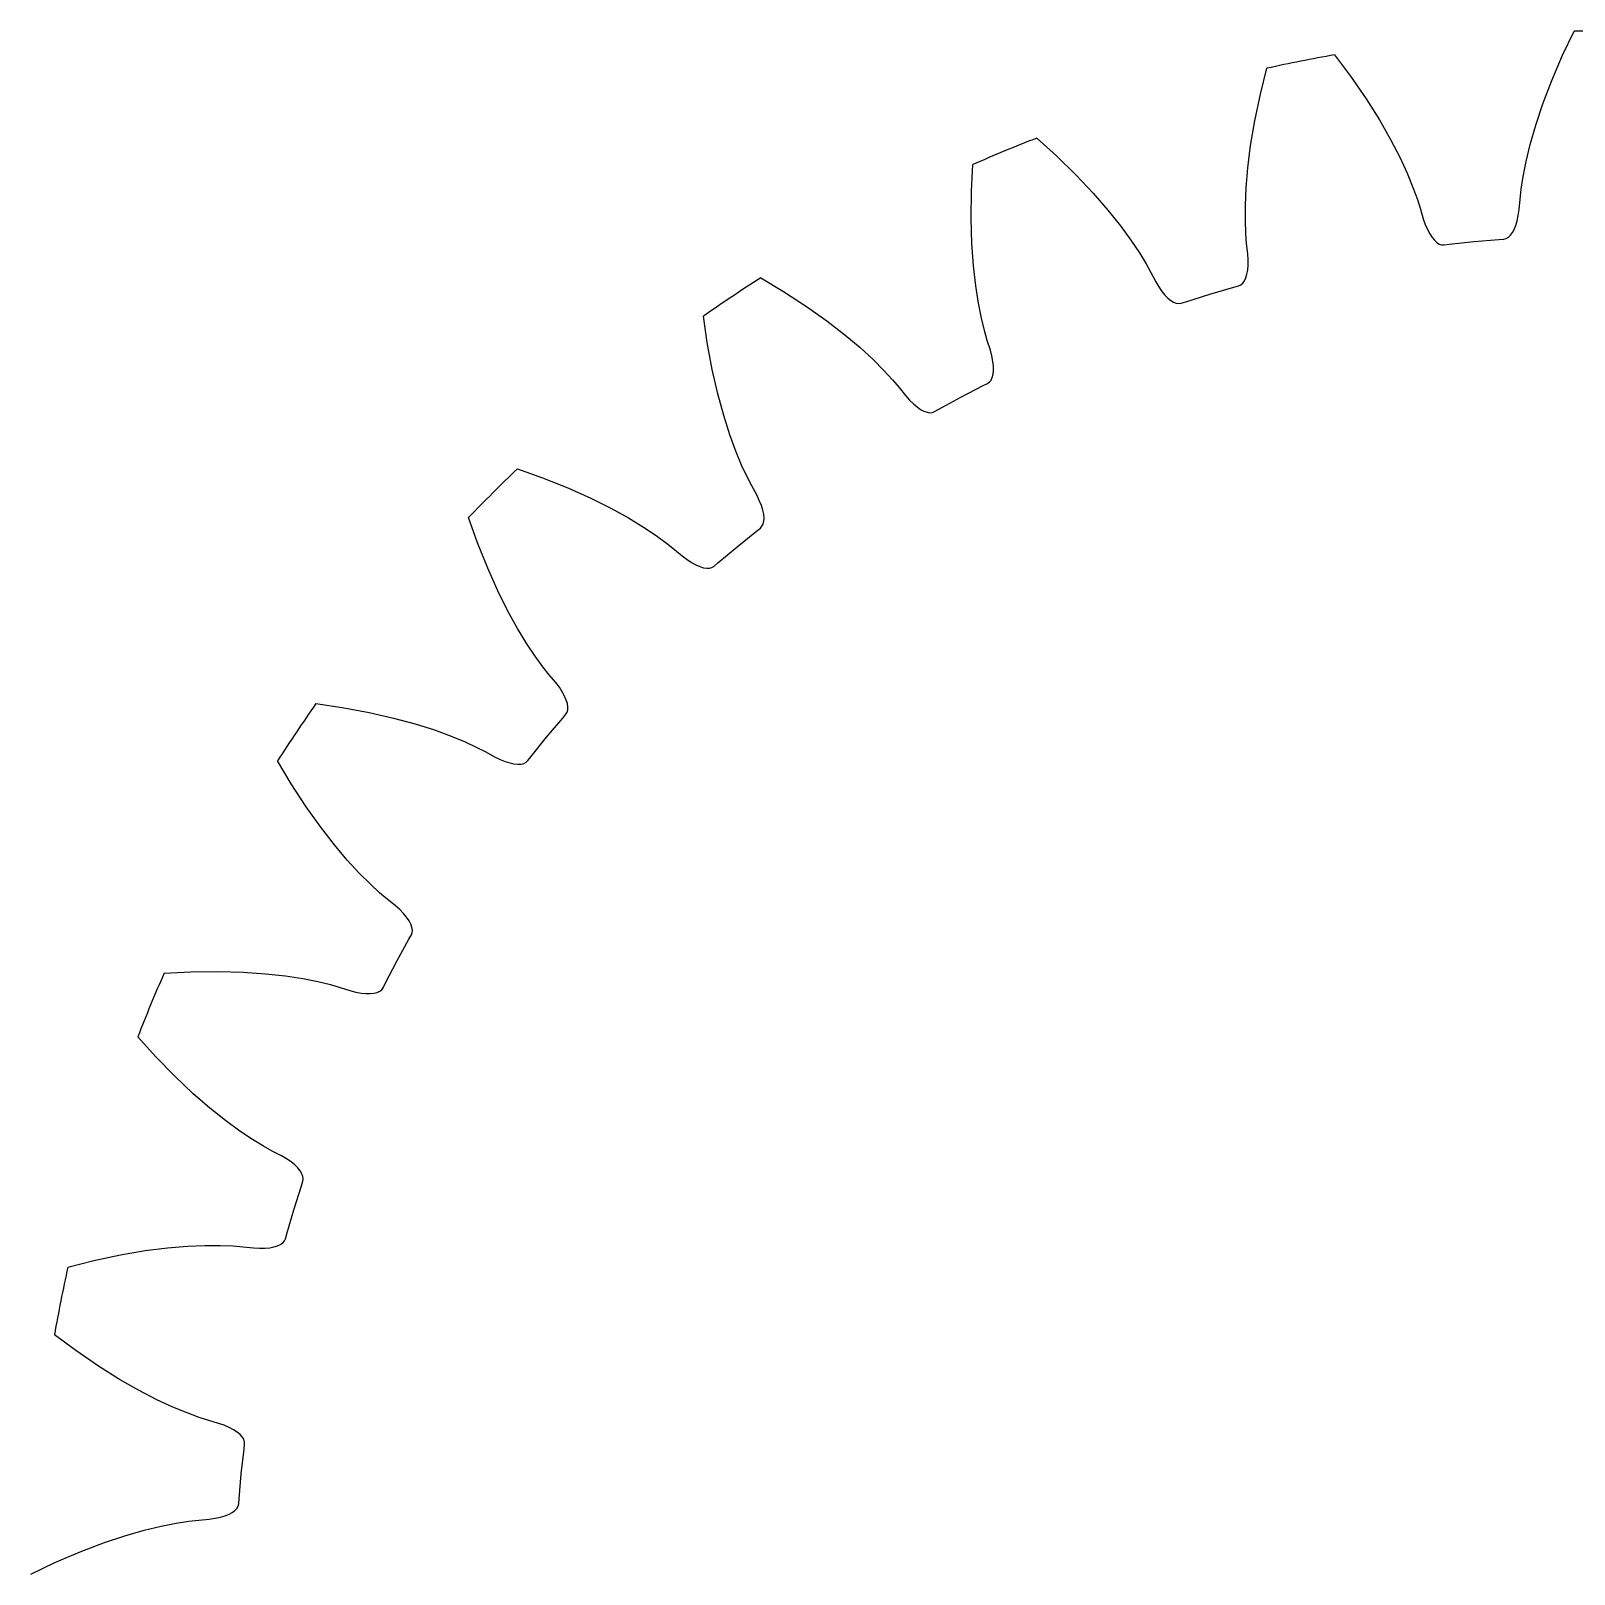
# Model space of a CAD drawing. Extents: x -17 to 17, y -17 to 17.
# Drawn here: x -17 to -0.37, y 0.37 to 17 of the extents above; entities that cross this region are included whole.
import ezdxf

# ---------------------------------------------------------------- set-up
doc = ezdxf.new("R2010")
doc.units = 0

msp = doc.modelspace()

# ---------------------------------------------------------------- linework, layer by layer
at = {"layer": 'layer0'}
for p, q in [((-0.495, 16.737), (-0.371, 16.996)), ((-2.951, 16.742), (-2.78, 16.512)), ((-0.612, 16.466), (-0.495, 16.737)), ((-3.751, 16.319), (-3.68, 16.597)), ((-2.78, 16.512), (-2.612, 16.269)), ((-0.707, 16.214), (-0.612, 16.466)), ((-3.812, 16.03), (-3.751, 16.319)), ((-2.612, 16.269), (-2.469, 16.04)), ((-0.784, 15.985), (-0.707, 16.214)), ((-3.857, 15.764), (-3.812, 16.03)), ((-2.469, 16.04), (-2.35, 15.831)), ((-0.844, 15.777), (-0.784, 15.985)), ((-6.161, 15.844), (-5.948, 15.653)), ((-2.35, 15.831), (-2.25, 15.638)), ((-5.948, 15.653), (-5.736, 15.446)), ((-3.887, 15.525), (-3.857, 15.764)), ((-2.25, 15.638), (-2.17, 15.466)), ((-0.889, 15.592), (-0.844, 15.777)), ((-6.862, 15.274), (-6.847, 15.56)), ((-3.905, 15.309), (-3.887, 15.525)), ((-2.17, 15.466), (-2.108, 15.314)), ((-0.921, 15.431), (-0.889, 15.592)), ((-5.736, 15.446), (-5.551, 15.25)), ((-3.913, 15.119), (-3.905, 15.309)), ((-2.108, 15.314), (-2.06, 15.184)), ((-0.942, 15.294), (-0.921, 15.431)), ((-6.866, 14.978), (-6.862, 15.274)), ((-5.551, 15.25), (-5.393, 15.068)), ((-2.06, 15.184), (-2.027, 15.08)), ((-0.963, 15.076), (-0.954, 15.186)), ((-0.954, 15.186), (-0.942, 15.294)), ((-6.858, 14.709), (-6.866, 14.978)), ((-5.393, 15.068), (-5.258, 14.899)), ((-3.913, 14.955), (-3.913, 15.119)), ((-2.027, 15.08), (-1.996, 14.974)), ((-1.996, 14.974), (-1.975, 14.913)), ((-0.985, 14.954), (-0.973, 15.012)), ((-0.973, 15.012), (-0.963, 15.076)), ((-5.258, 14.899), (-5.146, 14.745)), ((-3.908, 14.817), (-3.913, 14.955)), ((-3.899, 14.708), (-3.908, 14.817)), ((-1.975, 14.913), (-1.952, 14.859)), ((-1.952, 14.859), (-1.927, 14.813)), ((-1.927, 14.813), (-1.902, 14.774)), ((-1.057, 14.797), (-1.036, 14.826)), ((-1.036, 14.826), (-1.017, 14.861)), ((-1.017, 14.861), (-1, 14.904)), ((-1, 14.904), (-0.985, 14.954)), ((-6.841, 14.468), (-6.858, 14.709)), ((-5.146, 14.745), (-5.055, 14.609)), ((-3.886, 14.598), (-3.899, 14.708)), ((-1.902, 14.774), (-1.876, 14.743)), ((-1.876, 14.743), (-1.85, 14.719)), ((-1.85, 14.719), (-1.824, 14.703)), ((-1.824, 14.703), (-1.798, 14.695)), ((-1.798, 14.695), (-1.772, 14.694)), ((-1.772, 14.694), (-1.719, 14.7)), ((-1.719, 14.7), (-1.451, 14.729)), ((-1.451, 14.729), (-1.181, 14.753)), ((-1.181, 14.753), (-1.128, 14.757)), ((-1.128, 14.757), (-1.104, 14.763)), ((-1.104, 14.763), (-1.08, 14.776)), ((-1.08, 14.776), (-1.057, 14.797)), ((-6.817, 14.253), (-6.841, 14.468)), ((-5.055, 14.609), (-4.983, 14.491)), ((-4.983, 14.491), (-4.93, 14.395)), ((-3.888, 14.423), (-3.883, 14.475)), ((-3.883, 14.534), (-3.886, 14.598)), ((-3.883, 14.475), (-3.883, 14.534)), ((-9.134, 14.338), (-8.887, 14.192)), ((-4.93, 14.395), (-4.879, 14.297)), ((-3.942, 14.282), (-3.924, 14.307)), ((-3.924, 14.307), (-3.909, 14.339)), ((-3.909, 14.339), (-3.897, 14.377)), ((-3.897, 14.377), (-3.888, 14.423)), ((-8.887, 14.192), (-8.639, 14.03)), ((-6.788, 14.065), (-6.817, 14.253)), ((-4.879, 14.297), (-4.846, 14.241)), ((-4.846, 14.241), (-4.813, 14.193)), ((-4.813, 14.193), (-4.78, 14.152)), ((-4.78, 14.152), (-4.748, 14.119)), ((-4.554, 14.082), (-4.296, 14.163)), ((-4.296, 14.163), (-4.037, 14.239)), ((-4.037, 14.239), (-3.986, 14.253)), ((-3.986, 14.253), (-3.963, 14.264)), ((-3.963, 14.264), (-3.942, 14.282)), ((-8.639, 14.03), (-8.42, 13.874)), ((-6.756, 13.904), (-6.788, 14.065)), ((-4.748, 14.119), (-4.716, 14.094)), ((-4.716, 14.094), (-4.686, 14.076)), ((-4.686, 14.076), (-4.657, 14.065)), ((-4.657, 14.065), (-4.63, 14.062)), ((-4.63, 14.062), (-4.605, 14.065)), ((-4.605, 14.065), (-4.554, 14.082)), ((-9.71, 13.642), (-9.751, 13.925)), ((-8.42, 13.874), (-8.229, 13.726)), ((-6.723, 13.77), (-6.756, 13.904)), ((-9.656, 13.351), (-9.71, 13.642)), ((-8.229, 13.726), (-8.064, 13.587)), ((-6.693, 13.665), (-6.723, 13.77)), ((-6.66, 13.56), (-6.693, 13.665)), ((-8.064, 13.587), (-7.923, 13.458)), ((-6.643, 13.497), (-6.66, 13.56)), ((-6.633, 13.439), (-6.643, 13.497)), ((-9.596, 13.088), (-9.656, 13.351)), ((-7.923, 13.458), (-7.808, 13.342)), ((-7.808, 13.342), (-7.714, 13.24)), ((-6.627, 13.387), (-6.633, 13.439)), ((-6.631, 13.301), (-6.627, 13.341)), ((-6.627, 13.341), (-6.627, 13.387)), ((-7.714, 13.24), (-7.643, 13.157)), ((-7.643, 13.157), (-7.575, 13.071)), ((-6.977, 13.052), (-6.737, 13.178)), ((-6.737, 13.178), (-6.69, 13.202)), ((-6.69, 13.202), (-6.669, 13.217)), ((-6.669, 13.217), (-6.652, 13.238)), ((-6.652, 13.238), (-6.639, 13.266)), ((-6.639, 13.266), (-6.631, 13.301)), ((-9.532, 12.855), (-9.596, 13.088)), ((-7.575, 13.071), (-7.531, 13.022)), ((-7.531, 13.022), (-7.489, 12.981)), ((-7.489, 12.981), (-7.449, 12.948)), ((-7.214, 12.923), (-6.977, 13.052)), ((-9.467, 12.649), (-9.532, 12.855)), ((-7.449, 12.948), (-7.411, 12.922)), ((-7.411, 12.922), (-7.375, 12.903)), ((-7.375, 12.903), (-7.342, 12.891)), ((-7.342, 12.891), (-7.311, 12.886)), ((-7.311, 12.886), (-7.284, 12.888)), ((-7.284, 12.888), (-7.26, 12.897)), ((-7.26, 12.897), (-7.214, 12.923)), ((-9.401, 12.47), (-9.467, 12.649)), ((-9.339, 12.319), (-9.401, 12.47)), ((-9.28, 12.193), (-9.339, 12.319)), ((-11.755, 12.281), (-11.485, 12.185)), ((-11.485, 12.185), (-11.211, 12.075)), ((-9.23, 12.096), (-9.28, 12.193)), ((-11.211, 12.075), (-10.965, 11.965)), ((-9.177, 12), (-9.23, 12.096)), ((-9.149, 11.941), (-9.177, 12)), ((-10.965, 11.965), (-10.749, 11.857)), ((-10.749, 11.857), (-10.559, 11.753)), ((-9.127, 11.887), (-9.149, 11.941)), ((-9.112, 11.837), (-9.127, 11.887)), ((-9.102, 11.792), (-9.112, 11.837)), ((-12.185, 11.485), (-12.281, 11.755)), ((-10.559, 11.753), (-10.397, 11.653)), ((-10.397, 11.653), (-10.261, 11.563)), ((-9.179, 11.61), (-9.137, 11.643)), ((-9.137, 11.643), (-9.12, 11.662)), ((-9.12, 11.662), (-9.107, 11.686)), ((-9.107, 11.686), (-9.1, 11.716)), ((-9.098, 11.751), (-9.102, 11.792)), ((-9.1, 11.716), (-9.098, 11.751)), ((-12.075, 11.211), (-12.185, 11.485)), ((-10.261, 11.563), (-10.149, 11.481)), ((-10.149, 11.481), (-10.063, 11.413)), ((-9.389, 11.441), (-9.179, 11.61)), ((-10.063, 11.413), (-9.979, 11.342)), ((-9.979, 11.342), (-9.927, 11.303)), ((-9.596, 11.267), (-9.389, 11.441)), ((-11.965, 10.965), (-12.075, 11.211)), ((-9.927, 11.303), (-9.878, 11.271)), ((-9.878, 11.271), (-9.832, 11.246)), ((-9.832, 11.246), (-9.79, 11.228)), ((-9.79, 11.228), (-9.751, 11.216)), ((-9.751, 11.216), (-9.716, 11.211)), ((-9.716, 11.211), (-9.685, 11.212)), ((-9.685, 11.212), (-9.659, 11.219)), ((-9.659, 11.219), (-9.637, 11.233)), ((-9.637, 11.233), (-9.596, 11.267)), ((-11.857, 10.749), (-11.965, 10.965)), ((-11.753, 10.559), (-11.857, 10.749)), ((-11.653, 10.397), (-11.753, 10.559)), ((-11.563, 10.261), (-11.653, 10.397)), ((-11.481, 10.149), (-11.563, 10.261)), ((-11.413, 10.063), (-11.481, 10.149)), ((-11.342, 9.979), (-11.413, 10.063)), ((-11.303, 9.927), (-11.342, 9.979)), ((-11.271, 9.878), (-11.303, 9.927)), ((-11.246, 9.832), (-11.271, 9.878)), ((-11.228, 9.79), (-11.246, 9.832)), ((-13.925, 9.751), (-13.642, 9.71)), ((-13.642, 9.71), (-13.351, 9.656)), ((-13.351, 9.656), (-13.088, 9.596)), ((-11.233, 9.637), (-11.219, 9.659)), ((-11.216, 9.751), (-11.228, 9.79)), ((-11.219, 9.659), (-11.212, 9.685)), ((-11.211, 9.716), (-11.216, 9.751)), ((-11.212, 9.685), (-11.211, 9.716)), ((-13.088, 9.596), (-12.855, 9.532)), ((-12.855, 9.532), (-12.649, 9.467)), ((-11.441, 9.389), (-11.267, 9.596)), ((-11.267, 9.596), (-11.233, 9.637)), ((-12.649, 9.467), (-12.47, 9.401)), ((-12.47, 9.401), (-12.319, 9.339)), ((-12.319, 9.339), (-12.193, 9.28)), ((-11.61, 9.179), (-11.441, 9.389)), ((-12.193, 9.28), (-12.096, 9.23)), ((-12.096, 9.23), (-12, 9.177)), ((-12, 9.177), (-11.941, 9.149)), ((-11.941, 9.149), (-11.887, 9.127)), ((-11.643, 9.137), (-11.61, 9.179)), ((-14.192, 8.887), (-14.338, 9.134)), ((-11.887, 9.127), (-11.837, 9.112)), ((-11.837, 9.112), (-11.792, 9.102)), ((-11.792, 9.102), (-11.751, 9.098)), ((-11.751, 9.098), (-11.716, 9.1)), ((-11.716, 9.1), (-11.686, 9.107)), ((-11.686, 9.107), (-11.662, 9.12)), ((-11.662, 9.12), (-11.643, 9.137)), ((-14.03, 8.639), (-14.192, 8.887)), ((-13.874, 8.42), (-14.03, 8.639)), ((-13.726, 8.229), (-13.874, 8.42)), ((-13.587, 8.064), (-13.726, 8.229)), ((-13.458, 7.923), (-13.587, 8.064)), ((-13.342, 7.808), (-13.458, 7.923)), ((-13.24, 7.714), (-13.342, 7.808)), ((-13.157, 7.643), (-13.24, 7.714)), ((-13.071, 7.575), (-13.157, 7.643)), ((-13.022, 7.531), (-13.071, 7.575)), ((-12.981, 7.489), (-13.022, 7.531)), ((-12.948, 7.449), (-12.981, 7.489)), ((-12.922, 7.411), (-12.948, 7.449)), ((-12.903, 7.375), (-12.922, 7.411)), ((-12.891, 7.342), (-12.903, 7.375)), ((-12.886, 7.311), (-12.891, 7.342)), ((-13.052, 6.977), (-12.923, 7.214)), ((-12.923, 7.214), (-12.897, 7.26)), ((-12.897, 7.26), (-12.888, 7.284)), ((-12.888, 7.284), (-12.886, 7.311)), ((-15.56, 6.847), (-15.274, 6.862)), ((-15.274, 6.862), (-14.978, 6.866)), ((-14.978, 6.866), (-14.709, 6.858)), ((-14.709, 6.858), (-14.468, 6.841)), ((-14.468, 6.841), (-14.253, 6.817)), ((-13.178, 6.737), (-13.052, 6.977)), ((-14.253, 6.817), (-14.065, 6.788)), ((-14.065, 6.788), (-13.904, 6.756)), ((-13.904, 6.756), (-13.77, 6.723)), ((-13.77, 6.723), (-13.665, 6.693)), ((-13.665, 6.693), (-13.56, 6.66)), ((-13.56, 6.66), (-13.497, 6.643)), ((-13.266, 6.639), (-13.238, 6.652)), ((-13.238, 6.652), (-13.217, 6.669)), ((-13.217, 6.669), (-13.202, 6.69)), ((-13.202, 6.69), (-13.178, 6.737)), ((-13.497, 6.643), (-13.439, 6.633)), ((-13.439, 6.633), (-13.387, 6.627)), ((-13.387, 6.627), (-13.341, 6.627)), ((-13.341, 6.627), (-13.301, 6.631)), ((-13.301, 6.631), (-13.266, 6.639)), ((-15.653, 5.948), (-15.844, 6.161)), ((-15.446, 5.736), (-15.653, 5.948)), ((-15.25, 5.551), (-15.446, 5.736)), ((-15.068, 5.393), (-15.25, 5.551)), ((-14.899, 5.258), (-15.068, 5.393)), ((-14.745, 5.146), (-14.899, 5.258)), ((-14.609, 5.055), (-14.745, 5.146)), ((-14.491, 4.983), (-14.609, 5.055)), ((-14.395, 4.93), (-14.491, 4.983)), ((-14.297, 4.879), (-14.395, 4.93)), ((-14.241, 4.846), (-14.297, 4.879)), ((-14.193, 4.813), (-14.241, 4.846)), ((-14.152, 4.78), (-14.193, 4.813)), ((-14.119, 4.748), (-14.152, 4.78)), ((-14.094, 4.716), (-14.119, 4.748)), ((-14.076, 4.686), (-14.094, 4.716)), ((-14.065, 4.657), (-14.076, 4.686)), ((-14.062, 4.63), (-14.065, 4.657)), ((-14.163, 4.296), (-14.082, 4.554)), ((-14.082, 4.554), (-14.065, 4.605)), ((-14.065, 4.605), (-14.062, 4.63)), ((-14.239, 4.037), (-14.163, 4.296)), ((-14.253, 3.986), (-14.239, 4.037)), ((-16.03, 3.812), (-15.764, 3.857)), ((-15.764, 3.857), (-15.525, 3.887)), ((-15.525, 3.887), (-15.309, 3.905)), ((-15.309, 3.905), (-15.119, 3.913)), ((-15.119, 3.913), (-14.955, 3.913)), ((-14.955, 3.913), (-14.817, 3.908)), ((-14.817, 3.908), (-14.708, 3.899)), ((-14.708, 3.899), (-14.598, 3.886)), ((-14.598, 3.886), (-14.534, 3.883)), ((-14.534, 3.883), (-14.475, 3.883)), ((-14.475, 3.883), (-14.423, 3.888)), ((-14.423, 3.888), (-14.377, 3.897)), ((-14.377, 3.897), (-14.339, 3.909)), ((-14.339, 3.909), (-14.307, 3.924)), ((-14.307, 3.924), (-14.282, 3.942)), ((-14.282, 3.942), (-14.264, 3.963)), ((-14.264, 3.963), (-14.253, 3.986)), ((-16.597, 3.68), (-16.319, 3.751)), ((-16.319, 3.751), (-16.03, 3.812)), ((-16.512, 2.78), (-16.742, 2.951)), ((-16.269, 2.612), (-16.512, 2.78)), ((-16.04, 2.469), (-16.269, 2.612)), ((-15.831, 2.35), (-16.04, 2.469)), ((-15.638, 2.25), (-15.831, 2.35)), ((-15.466, 2.17), (-15.638, 2.25)), ((-15.314, 2.108), (-15.466, 2.17)), ((-15.184, 2.06), (-15.314, 2.108)), ((-15.08, 2.027), (-15.184, 2.06)), ((-14.974, 1.996), (-15.08, 2.027)), ((-14.913, 1.975), (-14.974, 1.996)), ((-14.859, 1.952), (-14.913, 1.975)), ((-14.813, 1.927), (-14.859, 1.952)), ((-14.774, 1.902), (-14.813, 1.927)), ((-14.743, 1.876), (-14.774, 1.902)), ((-14.719, 1.85), (-14.743, 1.876)), ((-14.703, 1.824), (-14.719, 1.85)), ((-14.729, 1.451), (-14.7, 1.719)), ((-14.695, 1.798), (-14.703, 1.824)), ((-14.7, 1.719), (-14.694, 1.772)), ((-14.694, 1.772), (-14.695, 1.798)), ((-14.753, 1.181), (-14.729, 1.451)), ((-14.757, 1.128), (-14.753, 1.181)), ((-14.954, 0.985), (-14.904, 1)), ((-14.904, 1), (-14.861, 1.017)), ((-14.861, 1.017), (-14.826, 1.036)), ((-14.826, 1.036), (-14.797, 1.057)), ((-14.797, 1.057), (-14.776, 1.08)), ((-14.776, 1.08), (-14.763, 1.104)), ((-14.763, 1.104), (-14.757, 1.128)), ((-15.985, 0.784), (-15.777, 0.844)), ((-15.777, 0.844), (-15.592, 0.889)), ((-15.592, 0.889), (-15.431, 0.921)), ((-15.431, 0.921), (-15.294, 0.942)), ((-15.294, 0.942), (-15.186, 0.954)), ((-15.186, 0.954), (-15.076, 0.963)), ((-15.076, 0.963), (-15.012, 0.973)), ((-15.012, 0.973), (-14.954, 0.985)), ((-16.466, 0.612), (-16.214, 0.707)), ((-16.214, 0.707), (-15.985, 0.784)), ((-16.737, 0.495), (-16.466, 0.612)), ((-16.996, 0.371), (-16.737, 0.495))]:
    msp.add_line(p, q, dxfattribs=at)
for start, end in [(88.7481, 91.2519), (99.9981, 102.5019), (111.2481, 113.7519), (122.4981, 125.0019), (133.7481, 136.2519), (144.9981, 147.5019), (156.2481, 158.7519), (167.4981, 170.0019)]:
    msp.add_arc((0, 0), 17, start, end, dxfattribs=at)
at = {"layer": 'layer1'}
for p, q in [((-0.495, 16.737), (-0.371, 16.996)), ((-2.951, 16.742), (-2.78, 16.512)), ((-0.612, 16.466), (-0.495, 16.737)), ((-3.751, 16.319), (-3.68, 16.597)), ((-2.78, 16.512), (-2.612, 16.269)), ((-0.707, 16.214), (-0.612, 16.466)), ((-3.812, 16.03), (-3.751, 16.319)), ((-2.612, 16.269), (-2.469, 16.04)), ((-0.784, 15.985), (-0.707, 16.214)), ((-3.857, 15.764), (-3.812, 16.03)), ((-2.469, 16.04), (-2.35, 15.831)), ((-0.844, 15.777), (-0.784, 15.985)), ((-6.161, 15.844), (-5.948, 15.653)), ((-2.35, 15.831), (-2.25, 15.638)), ((-5.948, 15.653), (-5.736, 15.446)), ((-3.887, 15.525), (-3.857, 15.764)), ((-2.25, 15.638), (-2.17, 15.466)), ((-0.889, 15.592), (-0.844, 15.777)), ((-6.862, 15.274), (-6.847, 15.56)), ((-3.905, 15.309), (-3.887, 15.525)), ((-2.17, 15.466), (-2.108, 15.314)), ((-0.921, 15.431), (-0.889, 15.592)), ((-5.736, 15.446), (-5.551, 15.25)), ((-3.913, 15.119), (-3.905, 15.309)), ((-2.108, 15.314), (-2.06, 15.184)), ((-0.942, 15.294), (-0.921, 15.431)), ((-6.866, 14.978), (-6.862, 15.274)), ((-5.551, 15.25), (-5.393, 15.068)), ((-2.06, 15.184), (-2.027, 15.08)), ((-0.963, 15.076), (-0.954, 15.186)), ((-0.954, 15.186), (-0.942, 15.294)), ((-6.858, 14.709), (-6.866, 14.978)), ((-5.393, 15.068), (-5.258, 14.899)), ((-3.913, 14.955), (-3.913, 15.119)), ((-2.027, 15.08), (-1.996, 14.974)), ((-1.996, 14.974), (-1.975, 14.913)), ((-0.985, 14.954), (-0.973, 15.012)), ((-0.973, 15.012), (-0.963, 15.076)), ((-5.258, 14.899), (-5.146, 14.745)), ((-3.908, 14.817), (-3.913, 14.955)), ((-3.899, 14.708), (-3.908, 14.817)), ((-1.975, 14.913), (-1.952, 14.859)), ((-1.952, 14.859), (-1.927, 14.813)), ((-1.927, 14.813), (-1.902, 14.774)), ((-1.057, 14.797), (-1.036, 14.826)), ((-1.036, 14.826), (-1.017, 14.861)), ((-1.017, 14.861), (-1, 14.904)), ((-1, 14.904), (-0.985, 14.954)), ((-6.841, 14.468), (-6.858, 14.709)), ((-5.146, 14.745), (-5.055, 14.609)), ((-3.886, 14.598), (-3.899, 14.708)), ((-1.902, 14.774), (-1.876, 14.743)), ((-1.876, 14.743), (-1.85, 14.719)), ((-1.85, 14.719), (-1.824, 14.703)), ((-1.824, 14.703), (-1.798, 14.695)), ((-1.798, 14.695), (-1.772, 14.694)), ((-1.772, 14.694), (-1.719, 14.7)), ((-1.719, 14.7), (-1.451, 14.729)), ((-1.451, 14.729), (-1.181, 14.753)), ((-1.181, 14.753), (-1.128, 14.757)), ((-1.128, 14.757), (-1.104, 14.763)), ((-1.104, 14.763), (-1.08, 14.776)), ((-1.08, 14.776), (-1.057, 14.797)), ((-6.817, 14.253), (-6.841, 14.468)), ((-5.055, 14.609), (-4.983, 14.491)), ((-4.983, 14.491), (-4.93, 14.395)), ((-3.888, 14.423), (-3.883, 14.475)), ((-3.883, 14.534), (-3.886, 14.598)), ((-3.883, 14.475), (-3.883, 14.534)), ((-9.134, 14.338), (-8.887, 14.192)), ((-4.93, 14.395), (-4.879, 14.297)), ((-3.942, 14.282), (-3.924, 14.307)), ((-3.924, 14.307), (-3.909, 14.339)), ((-3.909, 14.339), (-3.897, 14.377)), ((-3.897, 14.377), (-3.888, 14.423)), ((-8.887, 14.192), (-8.639, 14.03)), ((-6.788, 14.065), (-6.817, 14.253)), ((-4.879, 14.297), (-4.846, 14.241)), ((-4.846, 14.241), (-4.813, 14.193)), ((-4.813, 14.193), (-4.78, 14.152)), ((-4.78, 14.152), (-4.748, 14.119)), ((-4.554, 14.082), (-4.296, 14.163)), ((-4.296, 14.163), (-4.037, 14.239)), ((-4.037, 14.239), (-3.986, 14.253)), ((-3.986, 14.253), (-3.963, 14.264)), ((-3.963, 14.264), (-3.942, 14.282)), ((-8.639, 14.03), (-8.42, 13.874)), ((-6.756, 13.904), (-6.788, 14.065)), ((-4.748, 14.119), (-4.716, 14.094)), ((-4.716, 14.094), (-4.686, 14.076)), ((-4.686, 14.076), (-4.657, 14.065)), ((-4.657, 14.065), (-4.63, 14.062)), ((-4.63, 14.062), (-4.605, 14.065)), ((-4.605, 14.065), (-4.554, 14.082)), ((-9.71, 13.642), (-9.751, 13.925)), ((-8.42, 13.874), (-8.229, 13.726)), ((-6.723, 13.77), (-6.756, 13.904)), ((-9.656, 13.351), (-9.71, 13.642)), ((-8.229, 13.726), (-8.064, 13.587)), ((-6.693, 13.665), (-6.723, 13.77)), ((-6.66, 13.56), (-6.693, 13.665)), ((-8.064, 13.587), (-7.923, 13.458)), ((-6.643, 13.497), (-6.66, 13.56)), ((-6.633, 13.439), (-6.643, 13.497)), ((-9.596, 13.088), (-9.656, 13.351)), ((-7.923, 13.458), (-7.808, 13.342)), ((-7.808, 13.342), (-7.714, 13.24)), ((-6.627, 13.387), (-6.633, 13.439)), ((-6.631, 13.301), (-6.627, 13.341)), ((-6.627, 13.341), (-6.627, 13.387)), ((-7.714, 13.24), (-7.643, 13.157)), ((-7.643, 13.157), (-7.575, 13.071)), ((-6.977, 13.052), (-6.737, 13.178)), ((-6.737, 13.178), (-6.69, 13.202)), ((-6.69, 13.202), (-6.669, 13.217)), ((-6.669, 13.217), (-6.652, 13.238)), ((-6.652, 13.238), (-6.639, 13.266)), ((-6.639, 13.266), (-6.631, 13.301)), ((-9.532, 12.855), (-9.596, 13.088)), ((-7.575, 13.071), (-7.531, 13.022)), ((-7.531, 13.022), (-7.489, 12.981)), ((-7.489, 12.981), (-7.449, 12.948)), ((-7.214, 12.923), (-6.977, 13.052)), ((-9.467, 12.649), (-9.532, 12.855)), ((-7.449, 12.948), (-7.411, 12.922)), ((-7.411, 12.922), (-7.375, 12.903)), ((-7.375, 12.903), (-7.342, 12.891)), ((-7.342, 12.891), (-7.311, 12.886)), ((-7.311, 12.886), (-7.284, 12.888)), ((-7.284, 12.888), (-7.26, 12.897)), ((-7.26, 12.897), (-7.214, 12.923)), ((-9.401, 12.47), (-9.467, 12.649)), ((-9.339, 12.319), (-9.401, 12.47)), ((-9.28, 12.193), (-9.339, 12.319)), ((-11.755, 12.281), (-11.485, 12.185)), ((-11.485, 12.185), (-11.211, 12.075)), ((-9.23, 12.096), (-9.28, 12.193)), ((-11.211, 12.075), (-10.965, 11.965)), ((-9.177, 12), (-9.23, 12.096)), ((-9.149, 11.941), (-9.177, 12)), ((-10.965, 11.965), (-10.749, 11.857)), ((-10.749, 11.857), (-10.559, 11.753)), ((-9.127, 11.887), (-9.149, 11.941)), ((-9.112, 11.837), (-9.127, 11.887)), ((-9.102, 11.792), (-9.112, 11.837)), ((-12.185, 11.485), (-12.281, 11.755)), ((-10.559, 11.753), (-10.397, 11.653)), ((-10.397, 11.653), (-10.261, 11.563)), ((-9.179, 11.61), (-9.137, 11.643)), ((-9.137, 11.643), (-9.12, 11.662)), ((-9.12, 11.662), (-9.107, 11.686)), ((-9.107, 11.686), (-9.1, 11.716)), ((-9.098, 11.751), (-9.102, 11.792)), ((-9.1, 11.716), (-9.098, 11.751)), ((-12.075, 11.211), (-12.185, 11.485)), ((-10.261, 11.563), (-10.149, 11.481)), ((-10.149, 11.481), (-10.063, 11.413)), ((-9.389, 11.441), (-9.179, 11.61)), ((-10.063, 11.413), (-9.979, 11.342)), ((-9.979, 11.342), (-9.927, 11.303)), ((-9.596, 11.267), (-9.389, 11.441)), ((-11.965, 10.965), (-12.075, 11.211)), ((-9.927, 11.303), (-9.878, 11.271)), ((-9.878, 11.271), (-9.832, 11.246)), ((-9.832, 11.246), (-9.79, 11.228)), ((-9.79, 11.228), (-9.751, 11.216)), ((-9.751, 11.216), (-9.716, 11.211)), ((-9.716, 11.211), (-9.685, 11.212)), ((-9.685, 11.212), (-9.659, 11.219)), ((-9.659, 11.219), (-9.637, 11.233)), ((-9.637, 11.233), (-9.596, 11.267)), ((-11.857, 10.749), (-11.965, 10.965)), ((-11.753, 10.559), (-11.857, 10.749)), ((-11.653, 10.397), (-11.753, 10.559)), ((-11.563, 10.261), (-11.653, 10.397)), ((-11.481, 10.149), (-11.563, 10.261)), ((-11.413, 10.063), (-11.481, 10.149)), ((-11.342, 9.979), (-11.413, 10.063)), ((-11.303, 9.927), (-11.342, 9.979)), ((-11.271, 9.878), (-11.303, 9.927)), ((-11.246, 9.832), (-11.271, 9.878)), ((-11.228, 9.79), (-11.246, 9.832)), ((-13.925, 9.751), (-13.642, 9.71)), ((-13.642, 9.71), (-13.351, 9.656)), ((-13.351, 9.656), (-13.088, 9.596)), ((-11.233, 9.637), (-11.219, 9.659)), ((-11.216, 9.751), (-11.228, 9.79)), ((-11.219, 9.659), (-11.212, 9.685)), ((-11.211, 9.716), (-11.216, 9.751)), ((-11.212, 9.685), (-11.211, 9.716)), ((-13.088, 9.596), (-12.855, 9.532)), ((-12.855, 9.532), (-12.649, 9.467)), ((-11.441, 9.389), (-11.267, 9.596)), ((-11.267, 9.596), (-11.233, 9.637)), ((-12.649, 9.467), (-12.47, 9.401)), ((-12.47, 9.401), (-12.319, 9.339)), ((-12.319, 9.339), (-12.193, 9.28)), ((-11.61, 9.179), (-11.441, 9.389)), ((-12.193, 9.28), (-12.096, 9.23)), ((-12.096, 9.23), (-12, 9.177)), ((-12, 9.177), (-11.941, 9.149)), ((-11.941, 9.149), (-11.887, 9.127)), ((-11.643, 9.137), (-11.61, 9.179)), ((-14.192, 8.887), (-14.338, 9.134)), ((-11.887, 9.127), (-11.837, 9.112)), ((-11.837, 9.112), (-11.792, 9.102)), ((-11.792, 9.102), (-11.751, 9.098)), ((-11.751, 9.098), (-11.716, 9.1)), ((-11.716, 9.1), (-11.686, 9.107)), ((-11.686, 9.107), (-11.662, 9.12)), ((-11.662, 9.12), (-11.643, 9.137)), ((-14.03, 8.639), (-14.192, 8.887)), ((-13.874, 8.42), (-14.03, 8.639)), ((-13.726, 8.229), (-13.874, 8.42)), ((-13.587, 8.064), (-13.726, 8.229)), ((-13.458, 7.923), (-13.587, 8.064)), ((-13.342, 7.808), (-13.458, 7.923)), ((-13.24, 7.714), (-13.342, 7.808)), ((-13.157, 7.643), (-13.24, 7.714)), ((-13.071, 7.575), (-13.157, 7.643)), ((-13.022, 7.531), (-13.071, 7.575)), ((-12.981, 7.489), (-13.022, 7.531)), ((-12.948, 7.449), (-12.981, 7.489)), ((-12.922, 7.411), (-12.948, 7.449)), ((-12.903, 7.375), (-12.922, 7.411)), ((-12.891, 7.342), (-12.903, 7.375)), ((-12.886, 7.311), (-12.891, 7.342)), ((-13.052, 6.977), (-12.923, 7.214)), ((-12.923, 7.214), (-12.897, 7.26)), ((-12.897, 7.26), (-12.888, 7.284)), ((-12.888, 7.284), (-12.886, 7.311)), ((-15.56, 6.847), (-15.274, 6.862)), ((-15.274, 6.862), (-14.978, 6.866)), ((-14.978, 6.866), (-14.709, 6.858)), ((-14.709, 6.858), (-14.468, 6.841)), ((-14.468, 6.841), (-14.253, 6.817)), ((-13.178, 6.737), (-13.052, 6.977)), ((-14.253, 6.817), (-14.065, 6.788)), ((-14.065, 6.788), (-13.904, 6.756)), ((-13.904, 6.756), (-13.77, 6.723)), ((-13.77, 6.723), (-13.665, 6.693)), ((-13.665, 6.693), (-13.56, 6.66)), ((-13.56, 6.66), (-13.497, 6.643)), ((-13.266, 6.639), (-13.238, 6.652)), ((-13.238, 6.652), (-13.217, 6.669)), ((-13.217, 6.669), (-13.202, 6.69)), ((-13.202, 6.69), (-13.178, 6.737)), ((-13.497, 6.643), (-13.439, 6.633)), ((-13.439, 6.633), (-13.387, 6.627)), ((-13.387, 6.627), (-13.341, 6.627)), ((-13.341, 6.627), (-13.301, 6.631)), ((-13.301, 6.631), (-13.266, 6.639)), ((-15.653, 5.948), (-15.844, 6.161)), ((-15.446, 5.736), (-15.653, 5.948)), ((-15.25, 5.551), (-15.446, 5.736)), ((-15.068, 5.393), (-15.25, 5.551)), ((-14.899, 5.258), (-15.068, 5.393)), ((-14.745, 5.146), (-14.899, 5.258)), ((-14.609, 5.055), (-14.745, 5.146)), ((-14.491, 4.983), (-14.609, 5.055)), ((-14.395, 4.93), (-14.491, 4.983)), ((-14.297, 4.879), (-14.395, 4.93)), ((-14.241, 4.846), (-14.297, 4.879)), ((-14.193, 4.813), (-14.241, 4.846)), ((-14.152, 4.78), (-14.193, 4.813)), ((-14.119, 4.748), (-14.152, 4.78)), ((-14.094, 4.716), (-14.119, 4.748)), ((-14.076, 4.686), (-14.094, 4.716)), ((-14.065, 4.657), (-14.076, 4.686)), ((-14.062, 4.63), (-14.065, 4.657)), ((-14.163, 4.296), (-14.082, 4.554)), ((-14.082, 4.554), (-14.065, 4.605)), ((-14.065, 4.605), (-14.062, 4.63)), ((-14.239, 4.037), (-14.163, 4.296)), ((-14.253, 3.986), (-14.239, 4.037)), ((-16.03, 3.812), (-15.764, 3.857)), ((-15.764, 3.857), (-15.525, 3.887)), ((-15.525, 3.887), (-15.309, 3.905)), ((-15.309, 3.905), (-15.119, 3.913)), ((-15.119, 3.913), (-14.955, 3.913)), ((-14.955, 3.913), (-14.817, 3.908)), ((-14.817, 3.908), (-14.708, 3.899)), ((-14.708, 3.899), (-14.598, 3.886)), ((-14.598, 3.886), (-14.534, 3.883)), ((-14.534, 3.883), (-14.475, 3.883)), ((-14.475, 3.883), (-14.423, 3.888)), ((-14.423, 3.888), (-14.377, 3.897)), ((-14.377, 3.897), (-14.339, 3.909)), ((-14.339, 3.909), (-14.307, 3.924)), ((-14.307, 3.924), (-14.282, 3.942)), ((-14.282, 3.942), (-14.264, 3.963)), ((-14.264, 3.963), (-14.253, 3.986)), ((-16.597, 3.68), (-16.319, 3.751)), ((-16.319, 3.751), (-16.03, 3.812)), ((-16.512, 2.78), (-16.742, 2.951)), ((-16.269, 2.612), (-16.512, 2.78)), ((-16.04, 2.469), (-16.269, 2.612)), ((-15.831, 2.35), (-16.04, 2.469)), ((-15.638, 2.25), (-15.831, 2.35)), ((-15.466, 2.17), (-15.638, 2.25)), ((-15.314, 2.108), (-15.466, 2.17)), ((-15.184, 2.06), (-15.314, 2.108)), ((-15.08, 2.027), (-15.184, 2.06)), ((-14.974, 1.996), (-15.08, 2.027)), ((-14.913, 1.975), (-14.974, 1.996)), ((-14.859, 1.952), (-14.913, 1.975)), ((-14.813, 1.927), (-14.859, 1.952)), ((-14.774, 1.902), (-14.813, 1.927)), ((-14.743, 1.876), (-14.774, 1.902)), ((-14.719, 1.85), (-14.743, 1.876)), ((-14.703, 1.824), (-14.719, 1.85)), ((-14.729, 1.451), (-14.7, 1.719)), ((-14.695, 1.798), (-14.703, 1.824)), ((-14.7, 1.719), (-14.694, 1.772)), ((-14.694, 1.772), (-14.695, 1.798)), ((-14.753, 1.181), (-14.729, 1.451)), ((-14.757, 1.128), (-14.753, 1.181)), ((-14.954, 0.985), (-14.904, 1)), ((-14.904, 1), (-14.861, 1.017)), ((-14.861, 1.017), (-14.826, 1.036)), ((-14.826, 1.036), (-14.797, 1.057)), ((-14.797, 1.057), (-14.776, 1.08)), ((-14.776, 1.08), (-14.763, 1.104)), ((-14.763, 1.104), (-14.757, 1.128)), ((-15.985, 0.784), (-15.777, 0.844)), ((-15.777, 0.844), (-15.592, 0.889)), ((-15.592, 0.889), (-15.431, 0.921)), ((-15.431, 0.921), (-15.294, 0.942)), ((-15.294, 0.942), (-15.186, 0.954)), ((-15.186, 0.954), (-15.076, 0.963)), ((-15.076, 0.963), (-15.012, 0.973)), ((-15.012, 0.973), (-14.954, 0.985)), ((-16.466, 0.612), (-16.214, 0.707)), ((-16.214, 0.707), (-15.985, 0.784)), ((-16.737, 0.495), (-16.466, 0.612)), ((-16.996, 0.371), (-16.737, 0.495))]:
    msp.add_line(p, q, dxfattribs=at)
for start, end in [(88.7481, 91.2519), (99.9981, 102.5019), (111.2481, 113.7519), (122.4981, 125.0019), (133.7481, 136.2519), (144.9981, 147.5019), (156.2481, 158.7519), (167.4981, 170.0019)]:
    msp.add_arc((0, 0), 17, start, end, dxfattribs=at)

doc.saveas('drawing.dxf')
